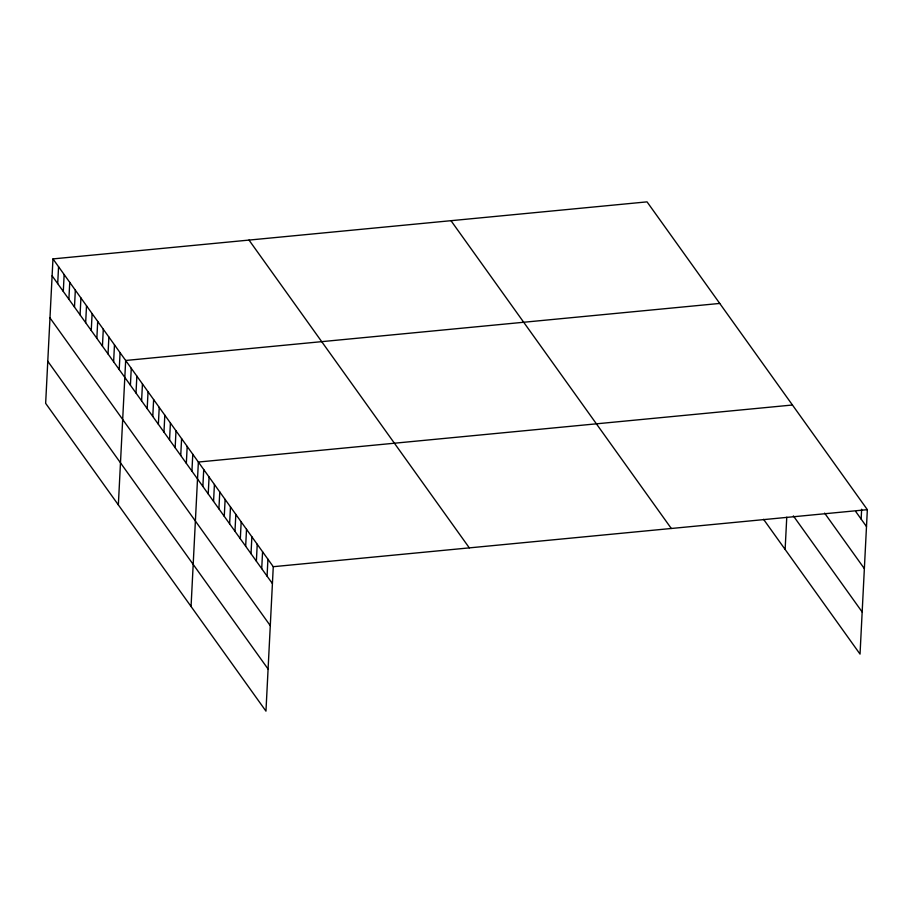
<?xml version="1.0" encoding="UTF-8"?>
<svg xmlns="http://www.w3.org/2000/svg" width="913" height="913" viewBox="0 0 913 913"><rect width="100%" height="100%" fill="white"/><g stroke="black" fill="none" stroke-linecap="round" stroke-linejoin="round"><path stroke-width="1.37" d="M52.965 258.904L45.65 403.341L265.957 711.136L273.272 566.699L52.965 258.904L647.043 201.864L867.35 509.659L860.035 654.096L763.553 519.303M57.702 283.623L58.558 266.722M63.294 291.441L64.15 274.539M68.886 299.247L69.742 282.345M74.478 307.065L75.334 290.163M80.07 314.882L80.926 297.969M85.662 322.688L86.518 305.787M91.254 330.506L92.11 313.604M96.846 338.312L97.702 321.41M102.439 346.13L103.295 329.228M108.031 353.947L108.887 337.045M113.623 361.753L114.479 344.852M119.215 369.571L120.082 352.669M118.348 504.912L125.674 360.475L719.741 303.436M130.411 385.195L131.267 368.293M136.003 393.012L136.859 376.11M141.595 400.818L142.451 383.916M147.187 408.636L148.043 391.734M152.779 416.454L153.635 399.54M158.371 424.26L159.227 407.358M163.963 432.077L164.819 415.175M169.556 439.883L170.411 422.981M175.148 447.701L176.004 430.799M180.74 455.519L181.596 438.605M186.332 463.325L187.188 446.423M191.924 471.142L192.78 454.24M191.057 606.483L198.372 462.046L792.45 405.007M202.869 486.424L203.725 469.522M208.221 493.899L209.077 476.997M213.562 501.374L214.418 484.472M218.915 508.849L219.771 491.947M224.267 516.324L225.123 499.422M229.62 523.8L230.475 506.898M234.972 531.275L235.828 514.373M240.324 538.75L241.18 521.848M245.665 546.225L246.521 529.323M251.018 553.7L251.874 536.798M256.37 561.175L257.226 544.274M261.723 568.651L262.579 551.749M267.075 576.126L267.931 559.224M785.123 549.443L786.766 517.18M861.142 519.086L861.644 509.226M273.272 566.699L867.35 509.659M855.789 511.611L866.494 526.561M824.61 513.117L864.36 568.639M793.374 515.902L862.169 612.007M450.999 220.695L671.306 528.479M249.009 240.085L469.316 547.868M52.109 275.817L272.416 583.601M49.975 317.895L270.294 625.69M47.784 361.263L268.091 669.046"/></g></svg>
